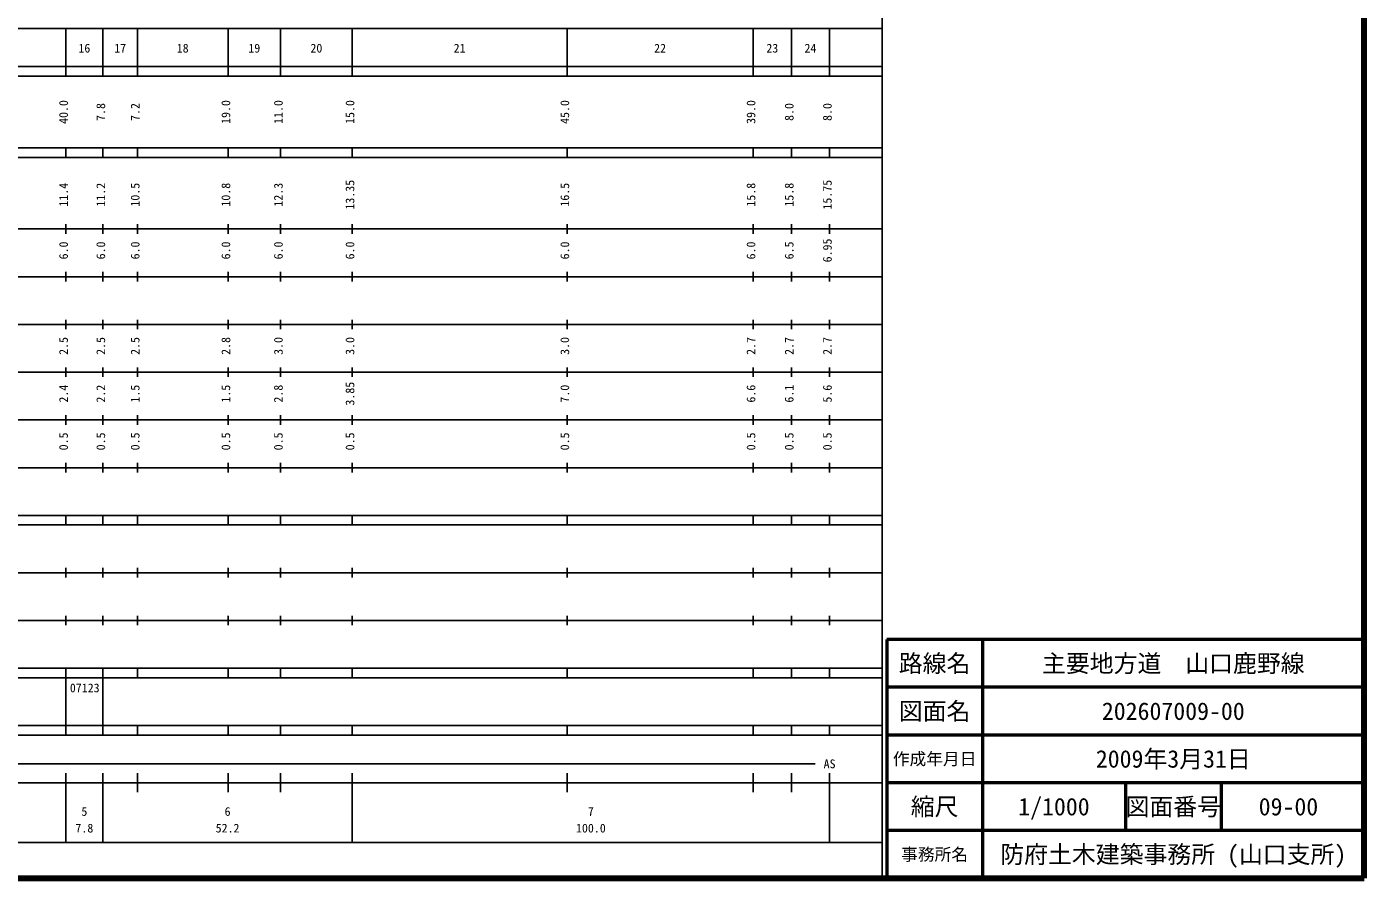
# Model space of a CAD drawing. Units: millimetres on the paper, enlarged 1000 times. Extents: x 40000 to 680000, y 20000 to 380000.
# Drawn here: x 399832 to 680000, y 20000 to 198357 of the extents above; entities that cross this region are included whole.
import ezdxf
from ezdxf.enums import TextEntityAlignment as Align

# ---------------------------------------------------------------- set-up
doc = ezdxf.new("R2010")
doc.units = ezdxf.units.MM
doc.header["$LTSCALE"] = 1000
for name, color, linetype, lineweight in [('M-TTL', 2, 'Continuous', 140), ('M-TTL-BAND', 7, 'Continuous', 25), ('M-TTL-FRAM', 2, 'Continuous', 50), ('M-TTL-LINE', 7, 'Continuous', 50)]:
    doc.layers.add(name, color=color, linetype=linetype, lineweight=lineweight)
doc.layers.add('M-TTL-TXT', color=7, linetype='Continuous')
doc.styles.add('ＭＳ ゴシック', font='')
doc.styles.get('ＭＳ ゴシック').set_extended_font_data('MS Gothic')

msp = doc.modelspace()

# ---------------------------------------------------------------- linework, layer by layer
at = {"layer": 'M-TTL'}
for p, q in [((680000, 20000), (680000, 380000)), ((40000, 20000), (680000, 20000))]:
    msp.add_line(p, q, dxfattribs=at)
at = {"layer": 'M-TTL-BAND'}
for p, q in [((579000, 20000), (579000, 370000)), ((68000, 198000), (579000, 198000)), ((408000, 188000), (408000, 198000)), ((415800, 188000), (415800, 198000)), ((423000, 188000), (423000, 198000)), ((442000, 188000), (442000, 198000)), ((453000, 188000), (453000, 198000)), ((468000, 188000), (468000, 198000)), ((513000, 188000), (513000, 198000)), ((552000, 188000), (552000, 198000)), ((560000, 188000), (560000, 198000)), ((568000, 188000), (568000, 198000)), ((40000, 190000), (579000, 190000)), ((40000, 188000), (579000, 188000)), ((40000, 173000), (579000, 173000)), ((40000, 171000), (579000, 171000)), ((408000, 171000), (408000, 173000)), ((415800, 171000), (415800, 173000)), ((423000, 171000), (423000, 173000)), ((442000, 171000), (442000, 173000)), ((453000, 171000), (453000, 173000)), ((468000, 171000), (468000, 173000)), ((513000, 171000), (513000, 173000)), ((552000, 171000), (552000, 173000)), ((560000, 171000), (560000, 173000)), ((568000, 171000), (568000, 173000)), ((408000, 155000), (408000, 157000)), ((415800, 155000), (415800, 157000)), ((423000, 155000), (423000, 157000)), ((442000, 155000), (442000, 157000)), ((453000, 155000), (453000, 157000)), ((468000, 155000), (468000, 157000)), ((513000, 155000), (513000, 157000)), ((552000, 155000), (552000, 157000)), ((560000, 155000), (560000, 157000)), ((568000, 155000), (568000, 157000)), ((40000, 156000), (579000, 156000)), ((46000, 146000), (579000, 146000)), ((408000, 145000), (408000, 147000)), ((415800, 145000), (415800, 147000)), ((423000, 145000), (423000, 147000)), ((442000, 145000), (442000, 147000)), ((453000, 145000), (453000, 147000)), ((468000, 145000), (468000, 147000)), ((513000, 145000), (513000, 147000)), ((552000, 145000), (552000, 147000)), ((560000, 145000), (560000, 147000)), ((568000, 145000), (568000, 147000)), ((52000, 136000), (579000, 136000)), ((408000, 135000), (408000, 137000)), ((415800, 135000), (415800, 137000)), ((423000, 135000), (423000, 137000)), ((442000, 135000), (442000, 137000)), ((453000, 135000), (453000, 137000)), ((468000, 135000), (468000, 137000)), ((513000, 135000), (513000, 137000)), ((552000, 135000), (552000, 137000)), ((560000, 135000), (560000, 137000)), ((568000, 135000), (568000, 137000)), ((408000, 125000), (408000, 127000)), ((415800, 125000), (415800, 127000)), ((423000, 125000), (423000, 127000)), ((442000, 125000), (442000, 127000)), ((453000, 125000), (453000, 127000)), ((468000, 125000), (468000, 127000)), ((513000, 125000), (513000, 127000)), ((552000, 125000), (552000, 127000)), ((560000, 125000), (560000, 127000)), ((568000, 125000), (568000, 127000)), ((46000, 126000), (579000, 126000)), ((52000, 116000), (579000, 116000)), ((408000, 115000), (408000, 117000)), ((415800, 115000), (415800, 117000)), ((423000, 115000), (423000, 117000)), ((442000, 115000), (442000, 117000)), ((453000, 115000), (453000, 117000)), ((468000, 115000), (468000, 117000)), ((513000, 115000), (513000, 117000)), ((552000, 115000), (552000, 117000)), ((560000, 115000), (560000, 117000)), ((568000, 115000), (568000, 117000)), ((408000, 105000), (408000, 107000)), ((415800, 105000), (415800, 107000)), ((423000, 105000), (423000, 107000)), ((442000, 105000), (442000, 107000)), ((453000, 105000), (453000, 107000)), ((468000, 105000), (468000, 107000)), ((513000, 105000), (513000, 107000)), ((552000, 105000), (552000, 107000)), ((560000, 105000), (560000, 107000)), ((568000, 105000), (568000, 107000)), ((46000, 106000), (579000, 106000)), ((40000, 96000), (579000, 96000)), ((408000, 94000), (408000, 96000)), ((415800, 94000), (415800, 96000)), ((423000, 94000), (423000, 96000)), ((442000, 94000), (442000, 96000)), ((453000, 94000), (453000, 96000)), ((468000, 94000), (468000, 96000)), ((513000, 94000), (513000, 96000)), ((552000, 94000), (552000, 96000)), ((560000, 94000), (560000, 96000)), ((568000, 94000), (568000, 96000)), ((40000, 94000), (579000, 94000)), ((408000, 83000), (408000, 85000)), ((415800, 83000), (415800, 85000)), ((423000, 83000), (423000, 85000)), ((442000, 83000), (442000, 85000)), ((453000, 83000), (453000, 85000)), ((468000, 83000), (468000, 85000)), ((513000, 83000), (513000, 85000)), ((552000, 83000), (552000, 85000)), ((560000, 83000), (560000, 85000)), ((568000, 83000), (568000, 85000)), ((49000, 84000), (579000, 84000)), ((40000, 74000), (579000, 74000)), ((408000, 73000), (408000, 75000)), ((415800, 73000), (415800, 75000)), ((423000, 73000), (423000, 75000)), ((442000, 73000), (442000, 75000)), ((453000, 73000), (453000, 75000)), ((468000, 73000), (468000, 75000)), ((513000, 73000), (513000, 75000)), ((552000, 73000), (552000, 75000)), ((560000, 73000), (560000, 75000)), ((568000, 73000), (568000, 75000)), ((40000, 64000), (579000, 64000)), ((40000, 62000), (579000, 62000)), ((408000, 62000), (408000, 64000)), ((408000, 52000), (408000, 62000)), ((415800, 62000), (415800, 64000)), ((415800, 52000), (415800, 62000)), ((423000, 62000), (423000, 64000)), ((442000, 62000), (442000, 64000)), ((453000, 62000), (453000, 64000)), ((468000, 62000), (468000, 64000)), ((513000, 62000), (513000, 64000)), ((552000, 62000), (552000, 64000)), ((560000, 62000), (560000, 64000)), ((568000, 62000), (568000, 64000)), ((40000, 52000), (579000, 52000)), ((408000, 50000), (408000, 52000)), ((415800, 50000), (415800, 52000)), ((423000, 50000), (423000, 52000)), ((442000, 50000), (442000, 52000)), ((453000, 50000), (453000, 52000)), ((468000, 50000), (468000, 52000)), ((513000, 50000), (513000, 52000)), ((552000, 50000), (552000, 52000)), ((560000, 50000), (560000, 52000)), ((568000, 50000), (568000, 52000)), ((40000, 50000), (579000, 50000)), ((71000, 44000), (565000, 44000)), ((40000, 40000), (579000, 40000)), ((408000, 27500), (408000, 42000)), ((415800, 27500), (415800, 42000)), ((423000, 38000), (423000, 42000)), ((442000, 38000), (442000, 42000)), ((453000, 38000), (453000, 42000)), ((468000, 27500), (468000, 42000)), ((513000, 38000), (513000, 42000)), ((552000, 38000), (552000, 42000)), ((560000, 38000), (560000, 42000)), ((568000, 27500), (568000, 42000)), ((68000, 27500), (579000, 27500))]:
    msp.add_line(p, q, dxfattribs=at)
at = {"layer": 'M-TTL-FRAM'}
for p, q in [((680000, 70000), (580000, 70000)), ((580000, 70000), (580000, 20000))]:
    msp.add_line(p, q, dxfattribs=at)
at = {"layer": 'M-TTL-LINE'}
for p, q in [((600000, 70000), (600000, 20000)), ((680000, 60000), (580000, 60000)), ((680000, 50000), (580000, 50000)), ((680000, 40000), (580000, 40000)), ((630000, 40000), (630000, 30000)), ((650000, 40000), (650000, 30000)), ((680000, 30000), (580000, 30000))]:
    msp.add_line(p, q, dxfattribs=at)

# ---------------------------------------------------------------- texts
at = {"layer": 'M-TTL-BAND', "style": 'ＭＳ ゴシック'}
for s, p in [('16', (411900, 192405)), ('17', (419400, 192405)), ('18', (432500, 192405)), ('19', (447500, 192405)), ('20', (460500, 192405)), ('21', (490500, 192405)), ('22', (532500, 192405)), ('23', (556000, 192405)), ('24', (564000, 192405)), ('07123', (411977, 58405)), ('AS', (568000, 42500)), ('5', (411900, 32523)), ('6', (441900, 32523)), ('7', (518000, 32523)), ('7.8', (411900, 29033)), ('52.2', (441900, 29033)), ('100.0', (518000, 29033))]:
    msp.add_text(s, height=1833, dxfattribs=at).set_placement(p, align=Align.BOTTOM_CENTER)
for s, p in [('40.0', (409000, 180500)), ('7.8', (416800, 180500)), ('7.2', (424000, 180500)), ('19.0', (443000, 180500)), ('11.0', (454000, 180500)), ('15.0', (469000, 180500)), ('45.0', (514000, 180500)), ('39.0', (553000, 180500)), ('8.0', (561000, 180500)), ('8.0', (569000, 180500)), ('11.4', (409000, 163174)), ('11.2', (416800, 163174)), ('10.5', (424000, 163174)), ('10.8', (443000, 163174)), ('12.3', (454000, 163174)), ('13.35', (469000, 163174)), ('16.5', (514000, 163174)), ('15.8', (553000, 163174)), ('15.8', (561000, 163174)), ('15.75', (569000, 163174)), ('6.0', (409000, 151500)), ('6.0', (416800, 151500)), ('6.0', (424000, 151500)), ('6.0', (443000, 151500)), ('6.0', (454000, 151500)), ('6.0', (469000, 151500)), ('6.0', (514000, 151500)), ('6.0', (553000, 151500)), ('6.5', (561000, 151500)), ('6.95', (569000, 151500)), ('2.5', (409000, 131500)), ('2.5', (416800, 131500)), ('2.5', (424000, 131500)), ('2.8', (443000, 131500)), ('3.0', (454000, 131500)), ('3.0', (469000, 131500)), ('3.0', (514000, 131500)), ('2.7', (553000, 131500)), ('2.7', (561000, 131500)), ('2.7', (569000, 131500)), ('2.4', (409000, 121500)), ('3.85', (469000, 121500)), ('2.2', (416800, 121500)), ('1.5', (424000, 121500)), ('1.5', (443000, 121500)), ('2.8', (454000, 121500)), ('7.0', (514000, 121500)), ('6.6', (553000, 121500)), ('6.1', (561000, 121500)), ('5.6', (569000, 121500)), ('0.5', (409000, 111500)), ('0.5', (416800, 111500)), ('0.5', (424000, 111500)), ('0.5', (443000, 111500)), ('0.5', (454000, 111500)), ('0.5', (469000, 111500)), ('0.5', (514000, 111500)), ('0.5', (553000, 111500)), ('0.5', (561000, 111500)), ('0.5', (569000, 111500))]:
    msp.add_text(s, height=1833, rotation=90, dxfattribs=at).set_placement(p, align=Align.BOTTOM_CENTER)
at = {"layer": 'M-TTL-TXT', "style": 'ＭＳ ゴシック'}
for s, height, p in [('路線名', 3666, (590000, 65000)), ('路線名', 3666, (590000, 65000)), ('主要地方道\u3000山口鹿野線', 3666, (640000, 65000)), ('図面名', 3666, (590000, 55000)), ('図面名', 3666, (590000, 55000)), ('202607009-00', 3666, (640000, 55000)), ('作成年月日', 2566, (590000, 45000)), ('作成年月日', 2566, (590000, 45000)), ('2009年3月31日', 3666, (640000, 45000)), ('縮尺', 3666, (590000, 35000)), ('縮尺', 3666, (590000, 35000)), ('1/1000', 3666, (615000, 35000)), ('図面番号', 3666, (640000, 35000)), ('図面番号', 3666, (640000, 35000)), ('09-00', 3666, (664125, 35000)), ('事務所名', 2566, (590000, 25000)), ('事務所名', 2566, (590000, 25000)), ('防府土木建築事務所 (山口支所)', 3666, (640000, 25000))]:
    msp.add_text(s, height=height, dxfattribs=at).set_placement(p, align=Align.MIDDLE_CENTER)

doc.saveas('drawing.dxf')
